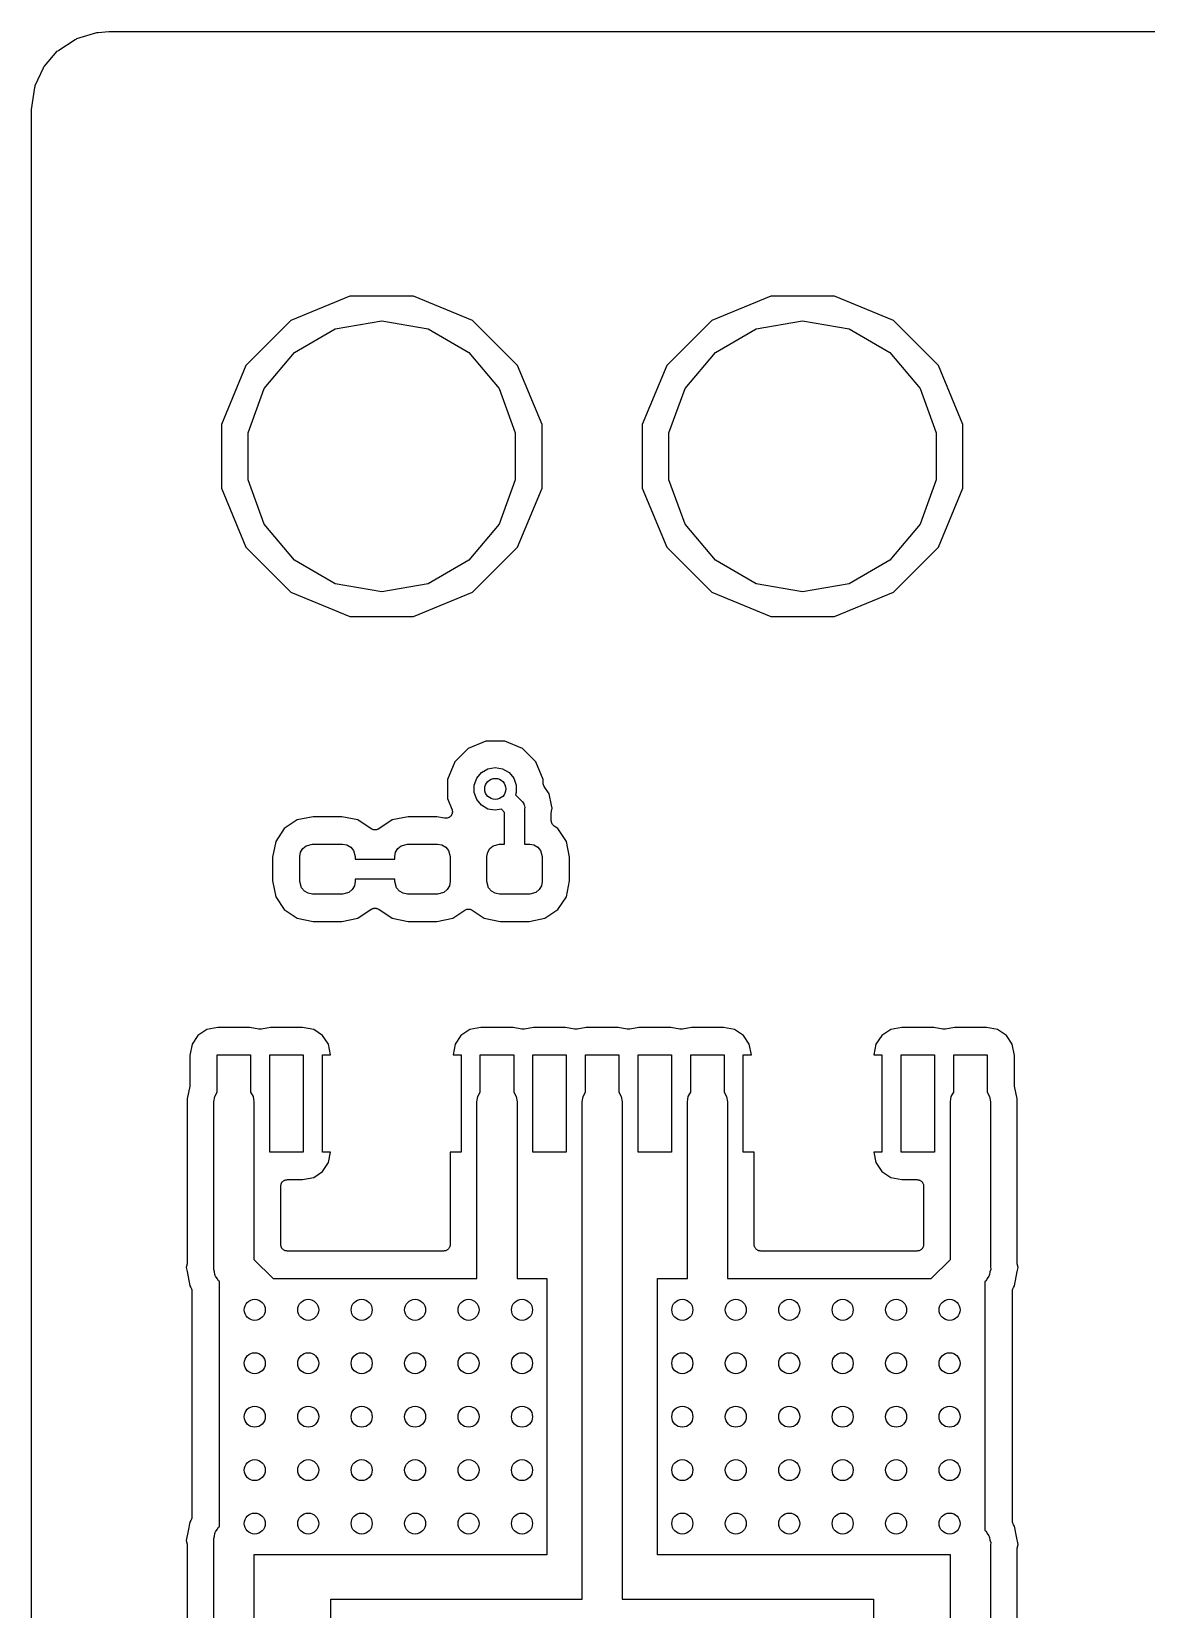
# Model space of a CAD drawing. Extents: x 40 to 163, y -163 to -37.
# Drawn here: x 39.95 to 61.15, y -67.42 to -37.41 of the extents above; entities that cross this region are included whole.
import ezdxf

# ---------------------------------------------------------------- set-up
doc = ezdxf.new("R2010")
doc.units = 0
doc.header["$MEASUREMENT"] = 0
doc.layers.add('BLACK', color=7, linetype='CONTINUOUS')

msp = doc.modelspace()

# ---------------------------------------------------------------- linework, layer by layer
at = {"layer": 'BLACK', "linetype": 'CONTINUOUS'}
for p, q in [((40.8141, -37.5468), (41.1948, -37.433)), ((41.1948, -37.433), (41.2084, -37.4314)), ((41.2084, -37.4314), (41.2218, -37.428)), ((41.2218, -37.428), (41.4189, -37.4133)), ((41.4189, -37.4133), (41.4237, -37.4138)), ((41.4237, -37.4138), (41.4283, -37.413)), ((41.4283, -37.413), (161.747, -37.413)), ((40.1982, -38.0707), (40.4415, -37.7883)), ((40.4415, -37.7883), (40.4555, -37.7769)), ((40.4555, -37.7769), (40.4686, -37.7647)), ((40.4686, -37.7647), (40.7814, -37.5619)), ((40.7814, -37.5619), (40.798, -37.5549)), ((40.798, -37.5549), (40.8141, -37.5468)), ((40.0245, -38.4404), (40.1788, -38.1011)), ((40.1788, -38.1011), (40.189, -38.0862)), ((40.189, -38.0862), (40.1982, -38.0707)), ((39.9543, -38.8946), (40.0144, -38.475)), ((40.0144, -38.475), (40.02, -38.4579)), ((40.02, -38.4579), (40.0245, -38.4404)), ((39.953, -38.9126), (39.9546, -38.9036)), ((39.953, -101.293), (39.953, -38.9126)), ((39.9546, -38.9036), (39.9543, -38.8946)), ((46.0027, -42.4434), (44.8824, -42.9074)), ((47.2153, -42.4434), (46.0027, -42.4434)), ((48.3356, -42.9074), (47.2153, -42.4434)), ((54.0037, -42.4434), (52.8834, -42.9074)), ((55.2163, -42.4434), (54.0037, -42.4434)), ((56.3366, -42.9074), (55.2163, -42.4434)), ((44.8824, -42.9074), (44.025, -43.7648)), ((49.193, -43.7648), (48.3356, -42.9074)), ((52.8834, -42.9074), (52.026, -43.7648)), ((57.194, -43.7648), (56.3366, -42.9074)), ((44.9511, -43.5156), (45.7269, -43.0678)), ((45.7269, -43.0678), (46.609, -42.9122)), ((46.609, -42.9122), (47.4911, -43.0678)), ((47.4911, -43.0678), (48.2669, -43.5156)), ((52.9521, -43.5156), (53.7279, -43.0678)), ((53.7279, -43.0678), (54.61, -42.9122)), ((54.61, -42.9122), (55.4921, -43.0678)), ((55.4921, -43.0678), (56.2679, -43.5156)), ((44.025, -43.7648), (43.561, -44.8851)), ((44.3754, -44.2018), (44.9511, -43.5156)), ((48.2669, -43.5156), (48.8426, -44.2018)), ((49.657, -44.8851), (49.193, -43.7648)), ((52.026, -43.7648), (51.562, -44.8851)), ((52.3764, -44.2018), (52.9521, -43.5156)), ((56.2679, -43.5156), (56.8436, -44.2018)), ((57.658, -44.8851), (57.194, -43.7648)), ((44.069, -45.0435), (44.3754, -44.2018)), ((48.8426, -44.2018), (49.149, -45.0435)), ((52.07, -45.0435), (52.3764, -44.2018)), ((56.8436, -44.2018), (57.15, -45.0435)), ((43.561, -44.8851), (43.561, -46.0977)), ((49.657, -46.0977), (49.657, -44.8851)), ((51.562, -44.8851), (51.562, -46.0977)), ((57.658, -46.0977), (57.658, -44.8851)), ((44.069, -45.9393), (44.069, -45.0435)), ((49.149, -45.0435), (49.149, -45.9393)), ((52.07, -45.9393), (52.07, -45.0435)), ((57.15, -45.0435), (57.15, -45.9393)), ((43.561, -46.0977), (44.025, -47.218)), ((44.3754, -46.781), (44.069, -45.9393)), ((49.149, -45.9393), (48.8426, -46.781)), ((49.193, -47.218), (49.657, -46.0977)), ((51.562, -46.0977), (52.026, -47.218)), ((52.3764, -46.781), (52.07, -45.9393)), ((57.15, -45.9393), (56.8436, -46.781)), ((57.194, -47.218), (57.658, -46.0977)), ((44.9511, -47.4672), (44.3754, -46.781)), ((48.8426, -46.781), (48.2669, -47.4672)), ((52.9521, -47.4672), (52.3764, -46.781)), ((56.8436, -46.781), (56.2679, -47.4672)), ((44.025, -47.218), (44.8824, -48.0754)), ((48.3356, -48.0754), (49.193, -47.218)), ((52.026, -47.218), (52.8834, -48.0754)), ((56.3366, -48.0754), (57.194, -47.218)), ((45.7269, -47.915), (44.9511, -47.4672)), ((48.2669, -47.4672), (47.4911, -47.915)), ((53.7279, -47.915), (52.9521, -47.4672)), ((56.2679, -47.4672), (55.4921, -47.915)), ((46.609, -48.0706), (45.7269, -47.915)), ((47.4911, -47.915), (46.609, -48.0706)), ((54.61, -48.0706), (53.7279, -47.915)), ((55.4921, -47.915), (54.61, -48.0706)), ((44.8824, -48.0754), (46.0027, -48.5394)), ((47.2153, -48.5394), (48.3356, -48.0754)), ((52.8834, -48.0754), (54.0037, -48.5394)), ((55.2163, -48.5394), (56.3366, -48.0754)), ((46.0027, -48.5394), (47.2153, -48.5394)), ((54.0037, -48.5394), (55.2163, -48.5394)), ((48.5874, -50.908), (48.2537, -51.0462)), ((48.9486, -50.908), (48.5874, -50.908)), ((49.2823, -51.0462), (48.9486, -50.908)), ((47.9982, -51.3017), (47.86, -51.6354)), ((48.2537, -51.0462), (47.9982, -51.3017)), ((49.5378, -51.3017), (49.2823, -51.0462)), ((49.676, -51.6354), (49.5378, -51.3017)), ((48.4162, -51.6129), (48.5069, -51.5049)), ((48.5069, -51.5049), (48.6291, -51.4343)), ((48.6291, -51.4343), (48.768, -51.4098)), ((48.768, -51.4098), (48.9069, -51.4343)), ((48.9069, -51.4343), (49.0291, -51.5049)), ((49.0291, -51.5049), (49.1198, -51.6129)), ((47.86, -51.6354), (47.86, -51.9966)), ((48.368, -51.7455), (48.4162, -51.6129)), ((48.368, -51.8865), (48.368, -51.7455)), ((48.4162, -52.0191), (48.368, -51.8865)), ((49.1198, -51.6129), (49.168, -51.7455)), ((49.168, -51.8865), (49.152, -51.9306)), ((49.168, -51.7455), (49.168, -51.8865)), ((49.676, -51.6969), (49.676, -51.6354)), ((49.6786, -51.7119), (49.676, -51.6969)), ((49.6796, -51.7271), (49.6786, -51.7119)), ((49.6824, -51.7334), (49.6796, -51.7271)), ((49.6837, -51.7403), (49.6824, -51.7334)), ((49.6913, -51.7535), (49.6837, -51.7403)), ((49.6974, -51.7674), (49.6913, -51.7535)), ((49.793, -51.9105), (49.6974, -51.7674)), ((49.8359, -52.1265), (49.793, -51.9105)), ((47.86, -51.9966), (47.9441, -52.1996)), ((47.9441, -52.1996), (47.945, -52.2037)), ((47.945, -52.2037), (47.947, -52.2074)), ((47.947, -52.2074), (47.9498, -52.2252)), ((48.5069, -52.1271), (48.4162, -52.0191)), ((48.6291, -52.1977), (48.5069, -52.1271)), ((48.768, -52.2222), (48.6291, -52.1977)), ((48.8843, -52.2017), (48.768, -52.2222)), ((48.9445, -52.2619), (48.8843, -52.2017)), ((49.152, -51.9306), (49.2638, -52.0424)), ((49.2638, -52.0424), (49.2832, -52.0587)), ((49.2832, -52.0587), (49.2958, -52.0805)), ((49.2958, -52.0805), (49.3103, -52.1012)), ((49.3103, -52.1012), (49.3125, -52.1095)), ((49.3125, -52.1095), (49.3168, -52.1168)), ((49.3168, -52.1168), (49.3212, -52.1417)), ((49.3212, -52.1417), (49.3277, -52.1661)), ((49.3277, -52.1661), (49.3255, -52.1913)), ((49.3255, -52.1913), (49.3255, -52.865)), ((49.8472, -52.183), (49.8359, -52.1265)), ((49.8359, -52.1265), (49.8359, -52.1265)), ((49.8359, -52.2395), (49.8472, -52.183)), ((45.0024, -52.4046), (44.7573, -52.5683)), ((45.304, -52.3446), (45.0024, -52.4046)), ((45.854, -52.3446), (45.304, -52.3446)), ((46.1556, -52.4046), (45.854, -52.3446)), ((46.4114, -52.5755), (46.1556, -52.4046)), ((46.8084, -52.4046), (46.5526, -52.5755)), ((47.11, -52.3446), (46.8084, -52.4046)), ((47.66, -52.3446), (47.11, -52.3446)), ((47.802, -52.3728), (47.66, -52.3446)), ((47.8062, -52.3729), (47.802, -52.3728)), ((47.8102, -52.3742), (47.8062, -52.3729)), ((47.8281, -52.3734), (47.8102, -52.3742)), ((47.8461, -52.3738), (47.8281, -52.3734)), ((47.8501, -52.3724), (47.8461, -52.3738)), ((47.8543, -52.3722), (47.8501, -52.3724)), ((47.8709, -52.3654), (47.8543, -52.3722)), ((47.8879, -52.3596), (47.8709, -52.3654)), ((47.8911, -52.357), (47.8879, -52.3596)), ((47.895, -52.3554), (47.8911, -52.357)), ((47.9082, -52.3432), (47.895, -52.3554)), ((47.9222, -52.332), (47.9082, -52.3432)), ((47.9244, -52.3284), (47.9222, -52.332)), ((47.9275, -52.3256), (47.9244, -52.3284)), ((47.9358, -52.3096), (47.9275, -52.3256)), ((47.9451, -52.2943), (47.9358, -52.3096)), ((47.9459, -52.2902), (47.9451, -52.2943)), ((47.9479, -52.2864), (47.9459, -52.2902)), ((47.9502, -52.2686), (47.9479, -52.2864)), ((47.9498, -52.2252), (47.9536, -52.2427)), ((47.9537, -52.251), (47.9502, -52.2686)), ((47.9536, -52.2427), (47.9531, -52.2469)), ((47.9531, -52.2469), (47.9537, -52.251)), ((48.9445, -52.865), (48.9445, -52.2619)), ((49.8335, -52.2643), (49.8357, -52.252)), ((49.8335, -52.4181), (49.8335, -52.2643)), ((49.8366, -52.4358), (49.8335, -52.4181)), ((49.8357, -52.252), (49.8359, -52.2395)), ((49.8386, -52.4537), (49.8366, -52.4358)), ((49.8404, -52.4574), (49.8386, -52.4537)), ((49.8412, -52.4616), (49.8404, -52.4574)), ((49.8501, -52.4771), (49.8412, -52.4616)), ((49.8581, -52.4932), (49.8501, -52.4771)), ((49.8611, -52.4961), (49.8581, -52.4932)), ((49.8632, -52.4998), (49.8611, -52.4961)), ((49.877, -52.5113), (49.8632, -52.4998)), ((49.8899, -52.5237), (49.877, -52.5113)), ((44.7573, -52.5683), (44.5936, -52.8134)), ((46.4191, -52.5789), (46.4114, -52.5755)), ((46.4258, -52.5838), (46.4191, -52.5789)), ((46.4391, -52.5877), (46.4258, -52.5838)), ((46.4518, -52.5933), (46.4391, -52.5877)), ((46.4602, -52.5938), (46.4518, -52.5933)), ((46.4682, -52.5962), (46.4602, -52.5938)), ((46.482, -52.5952), (46.4682, -52.5962)), ((46.4958, -52.5962), (46.482, -52.5952)), ((46.5038, -52.5938), (46.4958, -52.5962)), ((46.5122, -52.5933), (46.5038, -52.5938)), ((46.5249, -52.5877), (46.5122, -52.5933)), ((46.5382, -52.5838), (46.5249, -52.5877)), ((46.5449, -52.5789), (46.5382, -52.5838)), ((46.5526, -52.5755), (46.5449, -52.5789)), ((49.9567, -52.5683), (49.8899, -52.5237)), ((50.1204, -52.8134), (49.9567, -52.5683)), ((44.5936, -52.8134), (44.5336, -53.115)), ((45.054, -53.1025), (45.0683, -53.0213)), ((45.054, -53.5775), (45.054, -53.1025)), ((45.0683, -53.0213), (45.1096, -52.9498)), ((45.1096, -52.9498), (45.1728, -52.8968)), ((45.1728, -52.8968), (45.2915, -52.865)), ((45.2915, -52.865), (45.8665, -52.865)), ((45.8665, -52.865), (45.9477, -52.8793)), ((45.9477, -52.8793), (46.0192, -52.9206)), ((46.0192, -52.9206), (46.0722, -52.9838)), ((46.0722, -52.9838), (46.104, -53.1025)), ((46.104, -53.1025), (46.104, -53.1495)), ((46.86, -53.1025), (46.8743, -53.0213)), ((46.86, -53.1495), (46.86, -53.1025)), ((46.8743, -53.0213), (46.9156, -52.9498)), ((46.9156, -52.9498), (46.9787, -52.8968)), ((46.9787, -52.8968), (47.0975, -52.865)), ((47.0975, -52.865), (47.6725, -52.865)), ((47.6725, -52.865), (47.7537, -52.8793)), ((47.7537, -52.8793), (47.8252, -52.9206)), ((47.8252, -52.9206), (47.8782, -52.9838)), ((47.8782, -52.9838), (47.91, -53.1025)), ((47.91, -53.1025), (47.91, -53.5775)), ((48.61, -53.1025), (48.6243, -53.0213)), ((48.61, -53.5775), (48.61, -53.1025)), ((48.6243, -53.0213), (48.6656, -52.9498)), ((48.6656, -52.9498), (48.7287, -52.8968)), ((48.7287, -52.8968), (48.8475, -52.865)), ((48.8475, -52.865), (48.9445, -52.865)), ((49.3255, -52.865), (49.4225, -52.865)), ((49.4225, -52.865), (49.5037, -52.8793)), ((49.5037, -52.8793), (49.5752, -52.9206)), ((49.5752, -52.9206), (49.6282, -52.9838)), ((49.6282, -52.9838), (49.66, -53.1025)), ((49.66, -53.1025), (49.66, -53.5775)), ((50.1804, -53.115), (50.1204, -52.8134)), ((44.5336, -53.115), (44.5336, -53.565)), ((46.104, -53.1495), (46.86, -53.1495)), ((50.1804, -53.565), (50.1804, -53.115)), ((44.5336, -53.565), (44.5936, -53.8666)), ((45.0858, -53.6962), (45.054, -53.5775)), ((45.1388, -53.7594), (45.0858, -53.6962)), ((46.0897, -53.6587), (46.0484, -53.7302)), ((46.104, -53.5775), (46.0897, -53.6587)), ((46.86, -53.5305), (46.104, -53.5305)), ((46.104, -53.5305), (46.104, -53.5775)), ((46.86, -53.5775), (46.86, -53.5305)), ((46.8918, -53.6962), (46.86, -53.5775)), ((46.9448, -53.7594), (46.8918, -53.6962)), ((47.8957, -53.6587), (47.8544, -53.7302)), ((47.91, -53.5775), (47.8957, -53.6587)), ((48.6418, -53.6962), (48.61, -53.5775)), ((48.6948, -53.7594), (48.6418, -53.6962)), ((49.6457, -53.6587), (49.6044, -53.7302)), ((49.66, -53.5775), (49.6457, -53.6587)), ((50.1204, -53.8666), (50.1804, -53.565)), ((44.5936, -53.8666), (44.7573, -54.1117)), ((45.2103, -53.8007), (45.1388, -53.7594)), ((45.2915, -53.815), (45.2103, -53.8007)), ((45.8665, -53.815), (45.2915, -53.815)), ((45.9853, -53.7832), (45.8665, -53.815)), ((46.0484, -53.7302), (45.9853, -53.7832)), ((47.0163, -53.8007), (46.9448, -53.7594)), ((47.0975, -53.815), (47.0163, -53.8007)), ((47.6725, -53.815), (47.0975, -53.815)), ((47.7912, -53.7832), (47.6725, -53.815)), ((47.8544, -53.7302), (47.7912, -53.7832)), ((48.7663, -53.8007), (48.6948, -53.7594)), ((48.8475, -53.815), (48.7663, -53.8007)), ((49.4225, -53.815), (48.8475, -53.815)), ((49.5412, -53.7832), (49.4225, -53.815)), ((49.6044, -53.7302), (49.5412, -53.7832)), ((49.9567, -54.1117), (50.1204, -53.8666)), ((44.7573, -54.1117), (45.0024, -54.2754)), ((45.0024, -54.2754), (45.304, -54.3354)), ((45.854, -54.3354), (46.1556, -54.2754)), ((46.1556, -54.2754), (46.4114, -54.1045)), ((46.4114, -54.1045), (46.4191, -54.1011)), ((46.4191, -54.1011), (46.4258, -54.0962)), ((46.4258, -54.0962), (46.4391, -54.0923)), ((46.4391, -54.0923), (46.4518, -54.0867)), ((46.4518, -54.0867), (46.4602, -54.0862)), ((46.4602, -54.0862), (46.4682, -54.0838)), ((46.4682, -54.0838), (46.482, -54.0848)), ((46.482, -54.0848), (46.4958, -54.0838)), ((46.4958, -54.0838), (46.5038, -54.0862)), ((46.5038, -54.0862), (46.5122, -54.0867)), ((46.5122, -54.0867), (46.5249, -54.0923)), ((46.5249, -54.0923), (46.5382, -54.0962)), ((46.5382, -54.0962), (46.5449, -54.1011)), ((46.5449, -54.1011), (46.5526, -54.1045)), ((46.5526, -54.1045), (46.8084, -54.2754)), ((46.8084, -54.2754), (47.11, -54.3354)), ((47.66, -54.3354), (47.9616, -54.2754)), ((47.9616, -54.2754), (48.1894, -54.1232)), ((48.1894, -54.1232), (48.1971, -54.1198)), ((48.1971, -54.1198), (48.2038, -54.1149)), ((48.2038, -54.1149), (48.2171, -54.111)), ((48.2171, -54.111), (48.2298, -54.1054)), ((48.2298, -54.1054), (48.2382, -54.1049)), ((48.2382, -54.1049), (48.2462, -54.1026)), ((48.2462, -54.1026), (48.26, -54.1035)), ((48.26, -54.1035), (48.2738, -54.1026)), ((48.2738, -54.1026), (48.2818, -54.1049)), ((48.2818, -54.1049), (48.2902, -54.1054)), ((48.2902, -54.1054), (48.3029, -54.111)), ((48.3029, -54.111), (48.3162, -54.1149)), ((48.3162, -54.1149), (48.3229, -54.1198)), ((48.3229, -54.1198), (48.3306, -54.1232)), ((48.3306, -54.1232), (48.5584, -54.2754)), ((48.5584, -54.2754), (48.86, -54.3354)), ((49.41, -54.3354), (49.7116, -54.2754)), ((49.7116, -54.2754), (49.9567, -54.1117)), ((45.304, -54.3354), (45.854, -54.3354)), ((47.11, -54.3354), (47.66, -54.3354)), ((48.86, -54.3354), (49.41, -54.3354)), ((43.2843, -56.3921), (43.1163, -56.5044)), ((43.495, -56.3502), (43.2843, -56.3921)), ((44.105, -56.3502), (43.495, -56.3502)), ((44.2752, -56.384), (44.105, -56.3502)), ((44.278, -56.3841), (44.2752, -56.384)), ((44.2807, -56.385), (44.278, -56.3841)), ((44.3, -56.3846), (44.2807, -56.385)), ((44.3193, -56.385), (44.3, -56.3846)), ((44.322, -56.3841), (44.3193, -56.385)), ((44.3248, -56.384), (44.322, -56.3841)), ((44.495, -56.3502), (44.3248, -56.384)), ((45.105, -56.3502), (44.495, -56.3502)), ((45.3157, -56.3921), (45.105, -56.3502)), ((45.4837, -56.5044), (45.3157, -56.3921)), ((48.2843, -56.3921), (48.1163, -56.5044)), ((48.495, -56.3502), (48.2843, -56.3921)), ((49.105, -56.3502), (48.495, -56.3502)), ((49.2752, -56.384), (49.105, -56.3502)), ((49.278, -56.3841), (49.2752, -56.384)), ((49.2807, -56.385), (49.278, -56.3841)), ((49.3, -56.3846), (49.2807, -56.385)), ((49.3193, -56.385), (49.3, -56.3846)), ((49.322, -56.3841), (49.3193, -56.385)), ((49.3248, -56.384), (49.322, -56.3841)), ((49.495, -56.3502), (49.3248, -56.384)), ((50.105, -56.3502), (49.495, -56.3502)), ((50.2752, -56.384), (50.105, -56.3502)), ((50.278, -56.3841), (50.2752, -56.384)), ((50.2807, -56.385), (50.278, -56.3841)), ((50.3, -56.3846), (50.2807, -56.385)), ((50.3193, -56.385), (50.3, -56.3846)), ((50.322, -56.3841), (50.3193, -56.385)), ((50.3248, -56.384), (50.322, -56.3841)), ((50.495, -56.3502), (50.3248, -56.384)), ((51.105, -56.3502), (50.495, -56.3502)), ((51.2752, -56.384), (51.105, -56.3502)), ((51.278, -56.3841), (51.2752, -56.384)), ((51.2807, -56.385), (51.278, -56.3841)), ((51.3, -56.3846), (51.2807, -56.385)), ((51.3193, -56.385), (51.3, -56.3846)), ((51.322, -56.3841), (51.3193, -56.385)), ((51.3248, -56.384), (51.322, -56.3841)), ((51.495, -56.3502), (51.3248, -56.384)), ((52.105, -56.3502), (51.495, -56.3502)), ((52.2752, -56.384), (52.105, -56.3502)), ((52.278, -56.3841), (52.2752, -56.384)), ((52.2807, -56.385), (52.278, -56.3841)), ((52.3, -56.3846), (52.2807, -56.385)), ((52.3193, -56.385), (52.3, -56.3846)), ((52.322, -56.3841), (52.3193, -56.385)), ((52.3248, -56.384), (52.322, -56.3841)), ((52.495, -56.3502), (52.3248, -56.384)), ((53.105, -56.3502), (52.495, -56.3502)), ((53.3157, -56.3921), (53.105, -56.3502)), ((53.4837, -56.5044), (53.3157, -56.3921)), ((56.2843, -56.3921), (56.1163, -56.5044)), ((56.495, -56.3502), (56.2843, -56.3921)), ((57.105, -56.3502), (56.495, -56.3502)), ((57.2752, -56.384), (57.105, -56.3502)), ((57.278, -56.3841), (57.2752, -56.384)), ((57.2807, -56.385), (57.278, -56.3841)), ((57.3, -56.3846), (57.2807, -56.385)), ((57.3193, -56.385), (57.3, -56.3846)), ((57.322, -56.3841), (57.3193, -56.385)), ((57.3248, -56.384), (57.322, -56.3841)), ((57.495, -56.3502), (57.3248, -56.384)), ((58.105, -56.3502), (57.495, -56.3502)), ((58.3157, -56.3921), (58.105, -56.3502)), ((58.4837, -56.5044), (58.3157, -56.3921)), ((43.004, -56.6724), (42.9621, -56.8831)), ((43.1163, -56.5044), (43.004, -56.6724)), ((45.596, -56.6724), (45.4837, -56.5044)), ((45.6355, -56.8706), (45.596, -56.6724)), ((48.004, -56.6724), (47.9645, -56.8706)), ((48.1163, -56.5044), (48.004, -56.6724)), ((53.596, -56.6724), (53.4837, -56.5044)), ((53.6355, -56.8706), (53.596, -56.6724)), ((56.004, -56.6724), (55.9645, -56.8706)), ((56.1163, -56.5044), (56.004, -56.6724)), ((58.596, -56.6724), (58.4837, -56.5044)), ((58.6379, -56.8831), (58.596, -56.6724)), ((42.9621, -56.8831), (42.9621, -57.4409)), ((43.4825, -57.5856), (43.4825, -56.8706)), ((43.4825, -56.8706), (44.1175, -56.8706)), ((44.1175, -56.8706), (44.1175, -57.5856)), ((44.4825, -58.7248), (44.4825, -56.8706)), ((44.4825, -56.8706), (45.1175, -56.8706)), ((45.1175, -56.8706), (45.1175, -58.7248)), ((45.4825, -58.7248), (45.4825, -56.8706)), ((45.4825, -56.8706), (45.6355, -56.8706)), ((47.9645, -56.8706), (48.1175, -56.8706)), ((48.1175, -56.8706), (48.1175, -58.7248)), ((48.4825, -57.5856), (48.4825, -56.8706)), ((48.4825, -56.8706), (49.1175, -56.8706)), ((49.1175, -56.8706), (49.1175, -57.5856)), ((49.4825, -58.7248), (49.4825, -56.8706)), ((49.4825, -56.8706), (50.1175, -56.8706)), ((50.1175, -56.8706), (50.1175, -58.7248)), ((50.4825, -57.5856), (50.4825, -56.8706)), ((50.4825, -56.8706), (51.1175, -56.8706)), ((51.1175, -56.8706), (51.1175, -57.5856)), ((51.4825, -58.7248), (51.4825, -56.8706)), ((51.4825, -56.8706), (52.1175, -56.8706)), ((52.1175, -56.8706), (52.1175, -58.7248)), ((52.4825, -57.5856), (52.4825, -56.8706)), ((52.4825, -56.8706), (53.1175, -56.8706)), ((53.1175, -56.8706), (53.1175, -57.5856)), ((53.4825, -58.7248), (53.4825, -56.8706)), ((53.4825, -56.8706), (53.6355, -56.8706)), ((55.9645, -56.8706), (56.1175, -56.8706)), ((56.1175, -56.8706), (56.1175, -58.7248)), ((56.4825, -58.7248), (56.4825, -56.8706)), ((56.4825, -56.8706), (57.1175, -56.8706)), ((57.1175, -56.8706), (57.1175, -58.7248)), ((57.4825, -57.5856), (57.4825, -56.8706)), ((57.4825, -56.8706), (58.1175, -56.8706)), ((58.1175, -56.8706), (58.1175, -57.5856)), ((58.6379, -57.4409), (58.6379, -56.8831)), ((42.9596, -57.4657), (42.911, -57.7101)), ((42.9599, -57.4532), (42.9596, -57.4657)), ((42.9621, -57.4409), (42.9599, -57.4532)), ((43.4365, -57.6654), (43.4825, -57.5856)), ((44.1175, -57.5856), (44.1635, -57.6654)), ((48.4365, -57.6654), (48.4825, -57.5856)), ((49.1175, -57.5856), (49.1635, -57.6654)), ((50.4365, -57.6654), (50.4825, -57.5856)), ((51.1175, -57.5856), (51.1635, -57.6654)), ((52.4365, -57.6654), (52.4825, -57.5856)), ((53.1175, -57.5856), (53.1635, -57.6654)), ((57.4365, -57.6654), (57.4825, -57.5856)), ((58.1175, -57.5856), (58.1635, -57.6654)), ((58.6401, -57.4532), (58.6379, -57.4409)), ((58.6404, -57.4657), (58.6401, -57.4532)), ((58.689, -57.7101), (58.6404, -57.4657)), ((42.911, -57.7101), (42.911, -60.8195)), ((43.419, -57.7644), (43.4365, -57.6654)), ((43.419, -60.903), (43.419, -57.7644)), ((44.1635, -57.6654), (44.181, -57.7644)), ((44.181, -57.7644), (44.181, -60.7618)), ((48.419, -57.7644), (48.4365, -57.6654)), ((48.419, -61.1251), (48.419, -57.7644)), ((49.1635, -57.6654), (49.181, -57.7644)), ((49.181, -57.7644), (49.181, -61.1251)), ((50.419, -57.7644), (50.4365, -57.6654)), ((50.419, -67.2211), (50.419, -57.7644)), ((51.1635, -57.6654), (51.181, -57.7644)), ((51.181, -57.7644), (51.181, -67.2211)), ((52.419, -57.7644), (52.4365, -57.6654)), ((52.419, -61.1251), (52.419, -57.7644)), ((53.1635, -57.6654), (53.181, -57.7644)), ((53.181, -57.7644), (53.181, -61.1251)), ((57.419, -57.7644), (57.4365, -57.6654)), ((57.419, -60.7618), (57.419, -57.7644)), ((58.1635, -57.6654), (58.181, -57.7644)), ((58.181, -57.7644), (58.181, -60.903)), ((58.689, -60.8195), (58.689, -57.7101)), ((45.1175, -58.7248), (44.4825, -58.7248)), ((45.6355, -58.7248), (45.4825, -58.7248)), ((45.596, -58.923), (45.6355, -58.7248)), ((48.1175, -58.7248), (47.911, -58.7248)), ((47.911, -58.7248), (47.911, -60.4777)), ((50.1175, -58.7248), (49.4825, -58.7248)), ((52.1175, -58.7248), (51.4825, -58.7248)), ((53.689, -58.7248), (53.4825, -58.7248)), ((53.689, -60.4777), (53.689, -58.7248)), ((56.1175, -58.7248), (55.9645, -58.7248)), ((55.9645, -58.7248), (56.004, -58.923)), ((57.1175, -58.7248), (56.4825, -58.7248)), ((45.3157, -59.2033), (45.4837, -59.091)), ((45.4837, -59.091), (45.596, -58.923)), ((56.004, -58.923), (56.1163, -59.091)), ((56.1163, -59.091), (56.2843, -59.2033)), ((44.689, -59.3722), (44.6909, -59.3613)), ((44.689, -60.4777), (44.689, -59.3722)), ((44.6909, -59.3502), (44.6947, -59.3397)), ((44.6909, -59.3613), (44.6909, -59.3502)), ((44.6947, -59.3397), (44.6967, -59.3288)), ((44.6967, -59.3288), (44.7022, -59.3192)), ((44.7022, -59.3192), (44.706, -59.3087)), ((44.706, -59.3087), (44.7132, -59.3002)), ((44.7132, -59.3002), (44.7187, -59.2906)), ((44.7187, -59.2906), (44.7272, -59.2835)), ((44.7272, -59.2835), (44.7344, -59.275)), ((44.7344, -59.275), (44.744, -59.2694)), ((44.744, -59.2694), (44.7525, -59.2623)), ((44.7525, -59.2623), (44.7629, -59.2585)), ((44.7629, -59.2585), (44.7726, -59.2529)), ((44.7726, -59.2529), (44.7835, -59.251)), ((44.7835, -59.251), (44.7939, -59.2472)), ((44.7939, -59.2472), (44.8051, -59.2472)), ((44.8051, -59.2472), (44.816, -59.2452)), ((44.816, -59.2452), (45.105, -59.2452)), ((45.105, -59.2452), (45.3157, -59.2033)), ((56.2843, -59.2033), (56.495, -59.2452)), ((56.495, -59.2452), (56.784, -59.2452)), ((56.784, -59.2452), (56.7949, -59.2472)), ((56.7949, -59.2472), (56.8061, -59.2472)), ((56.8061, -59.2472), (56.8165, -59.251)), ((56.8165, -59.251), (56.8274, -59.2529)), ((56.8274, -59.2529), (56.8371, -59.2585)), ((56.8371, -59.2585), (56.8475, -59.2623)), ((56.8475, -59.2623), (56.856, -59.2694)), ((56.856, -59.2694), (56.8656, -59.275)), ((56.8656, -59.275), (56.8728, -59.2835)), ((56.8728, -59.2835), (56.8813, -59.2906)), ((56.8813, -59.2906), (56.8868, -59.3002)), ((56.8868, -59.3002), (56.894, -59.3087)), ((56.894, -59.3087), (56.8978, -59.3192)), ((56.8978, -59.3192), (56.9033, -59.3288)), ((56.9033, -59.3288), (56.9053, -59.3397)), ((56.9053, -59.3397), (56.9091, -59.3502)), ((56.9091, -59.3502), (56.9091, -59.3613)), ((56.9091, -59.3613), (56.911, -59.3722)), ((56.911, -59.3722), (56.911, -60.4777)), ((44.6909, -60.4886), (44.689, -60.4777)), ((44.6909, -60.4997), (44.6909, -60.4886)), ((44.6947, -60.5102), (44.6909, -60.4997)), ((44.6967, -60.5211), (44.6947, -60.5102)), ((44.7022, -60.5307), (44.6967, -60.5211)), ((44.706, -60.5412), (44.7022, -60.5307)), ((44.7132, -60.5497), (44.706, -60.5412)), ((44.7187, -60.5593), (44.7132, -60.5497)), ((44.7272, -60.5664), (44.7187, -60.5593)), ((44.7344, -60.5749), (44.7272, -60.5664)), ((44.744, -60.5805), (44.7344, -60.5749)), ((44.7525, -60.5876), (44.744, -60.5805)), ((44.7629, -60.5914), (44.7525, -60.5876)), ((44.7726, -60.597), (44.7629, -60.5914)), ((44.7835, -60.5989), (44.7726, -60.597)), ((44.7939, -60.6027), (44.7835, -60.5989)), ((44.8051, -60.6027), (44.7939, -60.6027)), ((44.816, -60.6047), (44.8051, -60.6027)), ((47.784, -60.6047), (44.816, -60.6047)), ((47.7949, -60.6027), (47.784, -60.6047)), ((47.8061, -60.6027), (47.7949, -60.6027)), ((47.8165, -60.5989), (47.8061, -60.6027)), ((47.8274, -60.597), (47.8165, -60.5989)), ((47.8371, -60.5914), (47.8274, -60.597)), ((47.8475, -60.5876), (47.8371, -60.5914)), ((47.856, -60.5805), (47.8475, -60.5876)), ((47.8656, -60.5749), (47.856, -60.5805)), ((47.8728, -60.5664), (47.8656, -60.5749)), ((47.8813, -60.5593), (47.8728, -60.5664)), ((47.8868, -60.5497), (47.8813, -60.5593)), ((47.894, -60.5412), (47.8868, -60.5497)), ((47.8978, -60.5307), (47.894, -60.5412)), ((47.9033, -60.5211), (47.8978, -60.5307)), ((47.9053, -60.5102), (47.9033, -60.5211)), ((47.9091, -60.4997), (47.9053, -60.5102)), ((47.911, -60.4777), (47.9091, -60.4886)), ((47.9091, -60.4886), (47.9091, -60.4997)), ((53.6909, -60.4886), (53.689, -60.4777)), ((53.6909, -60.4997), (53.6909, -60.4886)), ((53.6947, -60.5102), (53.6909, -60.4997)), ((53.6967, -60.5211), (53.6947, -60.5102)), ((53.7022, -60.5307), (53.6967, -60.5211)), ((53.706, -60.5412), (53.7022, -60.5307)), ((53.7132, -60.5497), (53.706, -60.5412)), ((53.7187, -60.5593), (53.7132, -60.5497)), ((53.7272, -60.5664), (53.7187, -60.5593)), ((53.7344, -60.5749), (53.7272, -60.5664)), ((53.744, -60.5805), (53.7344, -60.5749)), ((53.7525, -60.5876), (53.744, -60.5805)), ((53.7629, -60.5914), (53.7525, -60.5876)), ((53.7726, -60.597), (53.7629, -60.5914)), ((53.7835, -60.5989), (53.7726, -60.597)), ((53.7939, -60.6027), (53.7835, -60.5989)), ((53.8051, -60.6027), (53.7939, -60.6027)), ((53.816, -60.6047), (53.8051, -60.6027)), ((56.784, -60.6047), (53.816, -60.6047)), ((56.7949, -60.6027), (56.784, -60.6047)), ((56.8061, -60.6027), (56.7949, -60.6027)), ((56.8165, -60.5989), (56.8061, -60.6027)), ((56.8274, -60.597), (56.8165, -60.5989)), ((56.8371, -60.5914), (56.8274, -60.597)), ((56.8475, -60.5876), (56.8371, -60.5914)), ((56.856, -60.5805), (56.8475, -60.5876)), ((56.8656, -60.5749), (56.856, -60.5805)), ((56.8728, -60.5664), (56.8656, -60.5749)), ((56.8813, -60.5593), (56.8728, -60.5664)), ((56.8868, -60.5497), (56.8813, -60.5593)), ((56.894, -60.5412), (56.8868, -60.5497)), ((56.8978, -60.5307), (56.894, -60.5412)), ((56.9033, -60.5211), (56.8978, -60.5307)), ((56.9053, -60.5102), (56.9033, -60.5211)), ((56.9091, -60.4997), (56.9053, -60.5102)), ((56.911, -60.4777), (56.9091, -60.4886)), ((56.9091, -60.4886), (56.9091, -60.4997)), ((42.9086, -60.8443), (42.8936, -60.9196)), ((42.9088, -60.8318), (42.9086, -60.8443)), ((42.911, -60.8195), (42.9088, -60.8318)), ((43.4146, -60.9533), (43.419, -60.903)), ((44.181, -60.7618), (44.5443, -61.1251)), ((57.0557, -61.1251), (57.419, -60.7618)), ((58.181, -60.903), (58.1854, -60.9533)), ((58.6912, -60.8318), (58.689, -60.8195)), ((58.6914, -60.8443), (58.6912, -60.8318)), ((58.7064, -60.9196), (58.6914, -60.8443)), ((42.8936, -60.9196), (42.9086, -60.9949)), ((42.9086, -60.9949), (42.9086, -60.9949)), ((42.9086, -60.9949), (42.9626, -61.2665)), ((43.4277, -61.0021), (43.4146, -60.9533)), ((43.4365, -61.0519), (43.4277, -61.0021)), ((43.445, -61.0667), (43.4365, -61.0519)), ((43.4494, -61.0831), (43.445, -61.0667)), ((43.4784, -61.1245), (43.4494, -61.0831)), ((43.5036, -61.1683), (43.4784, -61.1245)), ((43.5229, -61.1844), (43.5036, -61.1683)), ((43.5229, -65.841), (43.5229, -61.1844)), ((44.5443, -61.1251), (48.419, -61.1251)), ((49.181, -61.1251), (49.7459, -61.1251)), ((49.7459, -61.1251), (49.7459, -66.3829)), ((51.8541, -66.3829), (51.8541, -61.1251)), ((51.8541, -61.1251), (52.419, -61.1251)), ((53.181, -61.1251), (57.0557, -61.1251)), ((58.0964, -61.1683), (58.0771, -61.1844)), ((58.0771, -61.1844), (58.0771, -65.9172)), ((58.1216, -61.1245), (58.0964, -61.1683)), ((58.1506, -61.0831), (58.1216, -61.1245)), ((58.155, -61.0667), (58.1506, -61.0831)), ((58.1635, -61.0519), (58.155, -61.0667)), ((58.1723, -61.0021), (58.1635, -61.0519)), ((58.1854, -60.9533), (58.1723, -61.0021)), ((58.6374, -61.2665), (58.6914, -60.9949)), ((58.6914, -60.9949), (58.7064, -60.9196)), ((58.6914, -60.9949), (58.6914, -60.9949)), ((42.9626, -61.2665), (42.9811, -61.2941)), ((42.9811, -61.2941), (42.9872, -61.3081)), ((42.9872, -61.3081), (42.9948, -61.3212)), ((42.9948, -61.3212), (42.996, -61.3281)), ((42.996, -61.3281), (42.9988, -61.3345)), ((42.9988, -61.3345), (42.9998, -61.3497)), ((42.9998, -61.3497), (43.0025, -61.3647)), ((43.0025, -61.3647), (43.0025, -65.6607)), ((58.5975, -61.3647), (58.6002, -61.3497)), ((58.5975, -65.7369), (58.5975, -61.3647)), ((58.6002, -61.3497), (58.6012, -61.3345)), ((58.6012, -61.3345), (58.604, -61.3281)), ((58.604, -61.3281), (58.6052, -61.3212)), ((58.6052, -61.3212), (58.6128, -61.3081)), ((58.6128, -61.3081), (58.6189, -61.2941)), ((58.6189, -61.2941), (58.6374, -61.2665)), ((42.9948, -65.7042), (42.9872, -65.7173)), ((42.996, -65.6973), (42.9948, -65.7042)), ((42.9988, -65.6909), (42.996, -65.6973)), ((42.9998, -65.6757), (42.9988, -65.6909)), ((43.0025, -65.6607), (42.9998, -65.6757)), ((42.9299, -65.9233), (42.8936, -66.1058)), ((42.9626, -65.7589), (42.9299, -65.9233)), ((42.9299, -65.9233), (42.9299, -65.9233)), ((42.9811, -65.7313), (42.9626, -65.7589)), ((42.9872, -65.7173), (42.9811, -65.7313)), ((43.4277, -66.0233), (43.4365, -65.9735)), ((43.4365, -65.9735), (43.445, -65.9587)), ((43.445, -65.9587), (43.4494, -65.9423)), ((43.4494, -65.9423), (43.4784, -65.9009)), ((43.4784, -65.9009), (43.5036, -65.8571)), ((43.5036, -65.8571), (43.5229, -65.841)), ((58.0771, -65.9172), (58.0964, -65.9333)), ((58.0964, -65.9333), (58.1216, -65.9771)), ((58.1216, -65.9771), (58.1506, -66.0185)), ((58.6002, -65.7519), (58.5975, -65.7369)), ((58.6012, -65.7671), (58.6002, -65.7519)), ((58.604, -65.7735), (58.6012, -65.7671)), ((58.6052, -65.7804), (58.604, -65.7735)), ((58.6128, -65.7935), (58.6052, -65.7804)), ((58.6189, -65.8075), (58.6128, -65.7935)), ((58.6374, -65.8351), (58.6189, -65.8075)), ((58.6763, -66.0305), (58.6374, -65.8351)), ((42.8936, -66.1058), (42.9086, -66.1811)), ((42.9086, -66.1811), (42.9088, -66.1936)), ((42.9088, -66.1936), (42.911, -66.2059)), ((42.911, -66.2059), (42.911, -74.0171)), ((43.4146, -66.0721), (43.4277, -66.0233)), ((43.419, -66.1224), (43.4146, -66.0721)), ((43.419, -74.0839), (43.419, -66.1224)), ((58.1506, -66.0185), (58.155, -66.0349)), ((58.155, -66.0349), (58.1635, -66.0497)), ((58.1635, -66.0497), (58.1723, -66.0995)), ((58.1723, -66.0995), (58.1854, -66.1483)), ((58.1854, -66.1483), (58.181, -66.1986)), ((58.181, -66.1986), (58.181, -75.8396)), ((58.7064, -66.182), (58.6763, -66.0305)), ((58.6763, -66.0305), (58.6763, -66.0305)), ((58.689, -66.2821), (58.6912, -66.2698)), ((58.689, -75.8939), (58.689, -66.2821)), ((58.6912, -66.2698), (58.6914, -66.2573)), ((58.6914, -66.2573), (58.7064, -66.182)), ((49.7459, -66.3829), (44.181, -66.3829)), ((44.181, -66.3829), (44.181, -75.8396)), ((57.419, -66.3829), (51.8541, -66.3829)), ((57.419, -75.8396), (57.419, -66.3829)), ((45.6438, -71.9401), (45.6438, -67.2211)), ((45.6438, -67.2211), (50.419, -67.2211)), ((51.181, -67.2211), (55.9562, -67.2211)), ((55.9562, -67.2211), (55.9562, -72.4789))]:
    msp.add_line(p, q, dxfattribs=at)
at = {"layer": 'BLACK'}
for centre in [(48.768, -51.816), (44.196, -61.722), (45.212, -61.722), (46.228, -61.722), (47.244, -61.722), (48.26, -61.722), (49.276, -61.722), (52.324, -61.722), (53.34, -61.722), (54.356, -61.722), (55.372, -61.722), (56.388, -61.722), (57.404, -61.722), (44.196, -62.738), (45.212, -62.738), (46.228, -62.738), (47.244, -62.738), (48.26, -62.738), (49.276, -62.738), (52.324, -62.738), (53.34, -62.738), (54.356, -62.738), (55.372, -62.738), (56.388, -62.738), (57.404, -62.738), (44.196, -63.754), (45.212, -63.754), (46.228, -63.754), (47.244, -63.754), (48.26, -63.754), (49.276, -63.754), (52.324, -63.754), (53.34, -63.754), (54.356, -63.754), (55.372, -63.754), (56.388, -63.754), (57.404, -63.754), (44.196, -64.77), (45.212, -64.77), (46.228, -64.77), (47.244, -64.77), (48.26, -64.77), (49.276, -64.77), (52.324, -64.77), (53.34, -64.77), (54.356, -64.77), (55.372, -64.77), (56.388, -64.77), (57.404, -64.77), (44.196, -65.786), (45.212, -65.786), (46.228, -65.786), (47.244, -65.786), (48.26, -65.786), (49.276, -65.786), (52.324, -65.786), (53.34, -65.786), (54.356, -65.786), (55.372, -65.786), (56.388, -65.786), (57.404, -65.786)]:
    msp.add_circle(centre, 0.2, dxfattribs=at)

doc.saveas('drawing.dxf')
